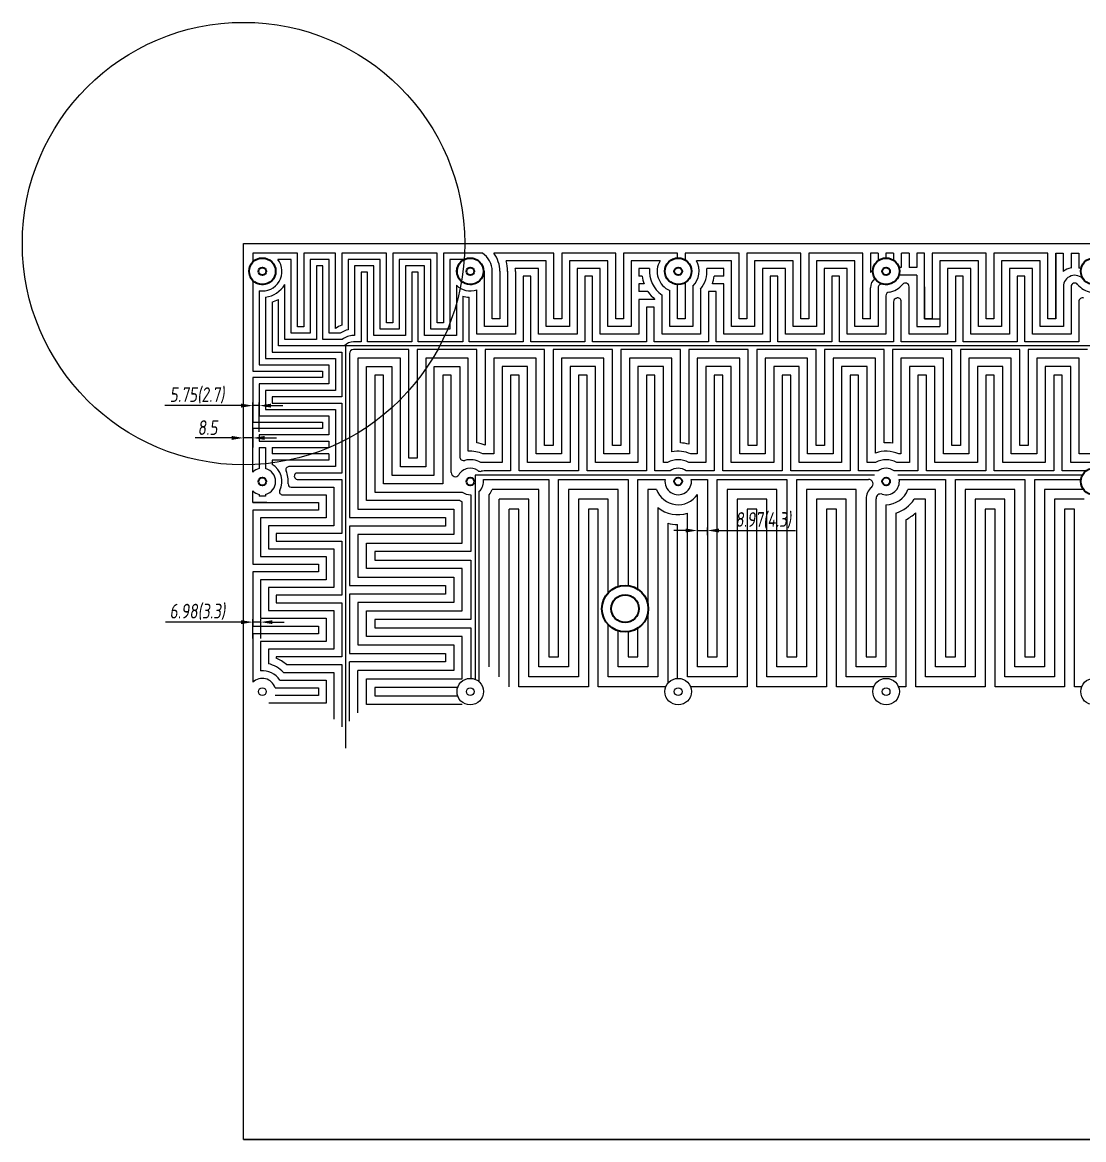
# Model space of a CAD drawing. Header units: millimetres. Extents: x -5937 to 68925, y -3068 to 5300.
# Drawn here: x 43315 to 44275, y 652 to 1662 of the extents above; entities that cross this region are included whole.
import ezdxf

# ---------------------------------------------------------------- set-up
doc = ezdxf.new("R2010")
doc.units = ezdxf.units.MM
doc.header["$LTSCALE"] = 7
doc.header["$PDSIZE"] = -1
doc.layers.add('dim', color=84, linetype='Continuous', lineweight=13)
doc.layers.add('参照', color=6, linetype='Continuous', lineweight=9)
doc.layers.add('发热分区', color=20, linetype='Continuous')
doc.styles.add('斜仿宋', font='tssdeng.shx', dxfattribs={"width": 0.8, "oblique": 8, "bigfont": 'tssdchn.shx'})
doc.dimstyles.new('YanXiu', dxfattribs={"dimtxt": 22.5778, "dimasz": 22.5778, "dimexe": 11.2889, "dimexo": 5.64445, "dimgap": 5.64445, "dimtad": 1, "dimtoh": 1, "dimzin": 9, "dimdsep": 46, "dimtxsty": '斜仿宋', "dimcen": 22.5778, "dimazin": 2, "dimtfac": 1, "dimtmove": 0, "dimatfit": 3, "dimfxl": 1, "dimarcsym": 1})

# ---------------------------------------------------------------- blocks, each defined once
blk = doc.blocks.new('*D68')
at = {"layer": 'Defpoints', "color": 0}
for p in [(43514.9, 1286.4), (43514.9, 1271.9), (43523.4, 1271.9)]:
    blk.add_point(p, dxfattribs=at)
at = {"layer": 'dim', "color": 0, "lineweight": -2}
for p, q in [((43504.2, 1286.4), (43471.2, 1286.4)), ((43514.9, 1274.6), (43514.9, 1289.1)), ((43523.4, 1286.4), (43514.9, 1286.4)), ((43523.4, 1274.6), (43523.4, 1289.1)), ((43534, 1286.4), (43544.7, 1286.4))]:
    blk.add_line(p, q, dxfattribs=at)
at = {"layer": 'dim', "color": 0}
for points in [[(43504.2, 1284.6), (43504.2, 1288.2), (43514.9, 1286.4)], [(43534, 1288.2), (43534, 1284.6), (43523.4, 1286.4)]]:
    blk.add_solid(points, dxfattribs=at)
at = {"layer": 'dim', "color": 0, "insert": (43482.4, 1295.7), "char_height": 13.3, "attachment_point": 5, "style": '斜仿宋'}
blk.add_mtext('8.5', dxfattribs=at)
blk = doc.blocks.new('*D67')
at = {"layer": 'Defpoints', "color": 0}
for p in [(43523.4, 1315.6), (43523.4, 1289.2), (43529.1, 1289.2)]:
    blk.add_point(p, dxfattribs=at)
at = {"layer": 'dim', "color": 0, "lineweight": -2}
for p, q in [((43512.7, 1315.6), (43443.7, 1315.6)), ((43523.4, 1291.8), (43523.4, 1318.3)), ((43529.1, 1315.6), (43523.4, 1315.6)), ((43529.1, 1291.8), (43529.1, 1318.3)), ((43539.8, 1315.6), (43550.4, 1315.6))]:
    blk.add_line(p, q, dxfattribs=at)
at = {"layer": 'dim', "color": 0}
for points in [[(43512.7, 1313.8), (43512.7, 1317.4), (43523.4, 1315.6)], [(43539.8, 1317.4), (43539.8, 1313.8), (43529.1, 1315.6)]]:
    blk.add_solid(points, dxfattribs=at)
at = {"layer": 'dim', "color": 0, "insert": (43472.9, 1324.9), "char_height": 13.3, "attachment_point": 5, "style": '斜仿宋'}
blk.add_mtext('5.75{\\Ftssdeng.shx,tssdchn.shx;(2.7)}', dxfattribs=at)
blk = doc.blocks.new('*D69')
at = {"layer": 'Defpoints', "color": 0}
for p in [(43934.3, 1202.7), (43925.3, 1195.9), (43934.3, 1195.9)]:
    blk.add_point(p, dxfattribs=at)
at = {"layer": 'dim', "color": 0, "lineweight": -2}
for p, q in [((43914.7, 1202.7), (43904.1, 1202.7)), ((43925.3, 1198.6), (43925.3, 1205.4)), ((43925.3, 1202.7), (43934.3, 1202.7)), ((43934.3, 1198.6), (43934.3, 1205.4)), ((43944.9, 1202.7), (44014, 1202.7))]:
    blk.add_line(p, q, dxfattribs=at)
at = {"layer": 'dim', "color": 0}
for points in [[(43914.7, 1200.9), (43914.7, 1204.5), (43925.3, 1202.7)], [(43944.9, 1204.5), (43944.9, 1200.9), (43934.3, 1202.7)]]:
    blk.add_solid(points, dxfattribs=at)
at = {"layer": 'dim', "color": 0, "insert": (43984.8, 1212), "char_height": 13.3, "attachment_point": 5, "style": '斜仿宋'}
blk.add_mtext('8.97{\\Ftssdeng.shx,tssdchn.shx;(4.3)}', dxfattribs=at)
blk = doc.blocks.new('*D76')
at = {"layer": 'Defpoints', "color": 0}
for p in [(43523.4, 1119.9), (43523.4, 1102.4), (43530.4, 1102.4)]:
    blk.add_point(p, dxfattribs=at)
at = {"layer": 'dim', "color": 0, "lineweight": -2}
for p, q in [((43523.4, 1105), (43523.4, 1122.5)), ((43530.4, 1105), (43530.4, 1122.5)), ((43512.7, 1119.9), (43444.3, 1119.9)), ((43530.4, 1119.9), (43523.4, 1119.9)), ((43541, 1119.9), (43551.6, 1119.9))]:
    blk.add_line(p, q, dxfattribs=at)
at = {"layer": 'dim', "color": 0}
for points in [[(43512.7, 1118.1), (43512.7, 1121.6), (43523.4, 1119.9)], [(43541, 1121.6), (43541, 1118.1), (43530.4, 1119.9)]]:
    blk.add_solid(points, dxfattribs=at)
at = {"layer": 'dim', "color": 0, "insert": (43473.2, 1129.2), "char_height": 13.3, "attachment_point": 5, "style": '斜仿宋'}
blk.add_mtext('6.98(3.3)', dxfattribs=at)

msp = doc.modelspace()

# ---------------------------------------------------------------- linework, layer by layer
for p, q in [((43514.89, 652.013), (43514.89, 1462.09)), ((43514.89, 1462.013), (44864.89, 1462.013)), ((44772.634, 1369.757), (43607.146, 1369.757)), ((43607.146, 1369.757), (43607.146, 1005.818)), ((44085.32, 1252.694), (43724.209, 1252.694)), ((43724.209, 1252.694), (43724.209, 1068.197)), ((44273.32, 1252.694), (44106.46, 1252.694)), ((43514.89, 652.09), (44864.89, 652.09)), ((44864.89, 652.013), (43514.89, 652.013))]:
    msp.add_line(p, q)
at = {"linetype": 'Continuous', "lineweight": 35}
for centre in [(43531.89, 1437.013), (43719.89, 1437.013), (43907.89, 1437.013), (44095.89, 1437.013), (44283.89, 1437.013), (44283.89, 1247.013)]:
    msp.add_circle(centre, 12, dxfattribs=at)
at = {"color": 7, "linetype": 'Continuous', "lineweight": 35}
for centre, radius in [((43531.89, 1437.013), 3.5), ((43719.89, 1437.013), 3.5), ((43907.89, 1437.013), 3.5), ((44095.89, 1437.013), 3.5), ((43531.89, 1247.013), 3.5), ((43719.89, 1247.013), 3.5), ((43907.89, 1247.013), 3.5), ((44095.89, 1247.013), 3.5), ((43859.89, 1132.013), 21)]:
    msp.add_circle(centre, radius, dxfattribs=at)
at = {"color": 20, "linetype": 'Continuous', "lineweight": 35}
msp.add_circle((43859.89, 1132.013), 12.5, dxfattribs=at)
for centre, radius in [((43719.89, 1057.013), 11.99), ((43907.89, 1057.013), 11.99), ((44095.89, 1057.013), 11.99), ((44283.89, 1057.013), 11.99), ((43531.89, 1057.013), 3.49), ((43719.89, 1057.013), 3.49), ((43907.89, 1057.013), 3.49), ((44095.89, 1057.013), 3.49)]:
    msp.add_circle(centre, radius)
at = {"layer": '参照', "color": 1}
for p, q in [((43563.622, 1453.513), (43523.39, 1453.513)), ((43523.39, 1453.513), (43523.39, 1445.483)), ((43563.622, 1386.876), (43563.622, 1453.513)), ((43598.107, 1453.513), (43569.37, 1453.513)), ((43569.37, 1453.513), (43569.37, 1386.876)), ((43598.107, 1385.262), (43598.107, 1453.513)), ((43644.087, 1453.513), (43603.854, 1453.513)), ((43603.854, 1453.513), (43603.854, 1388.424)), ((43644.087, 1390.489), (43644.087, 1453.513)), ((43690.066, 1453.513), (43649.834, 1453.513)), ((43649.834, 1453.513), (43649.834, 1390.489)), ((43690.066, 1390.489), (43690.066, 1453.513)), ((43730.953, 1453.513), (43695.814, 1453.513)), ((43695.814, 1453.513), (43695.814, 1390.489)), ((43795.573, 1453.513), (43741.06, 1453.513)), ((43795.573, 1394.184), (43795.573, 1453.513)), ((43851.406, 1453.513), (43802.552, 1453.513)), ((43802.552, 1453.513), (43802.552, 1394.184)), ((43851.406, 1394.184), (43851.406, 1453.513)), ((43907.238, 1453.513), (43858.385, 1453.513)), ((43858.385, 1453.513), (43858.385, 1394.184)), ((43907.238, 1448.995), (43907.238, 1453.513)), ((43963.071, 1453.513), (43914.217, 1453.513)), ((43914.217, 1453.513), (43914.217, 1447.209)), ((43963.071, 1394.184), (43963.071, 1453.513)), ((44018.903, 1453.513), (43970.05, 1453.513)), ((43970.05, 1453.513), (43970.05, 1394.184)), ((44018.903, 1394.184), (44018.903, 1453.513)), ((44074.736, 1453.513), (44025.882, 1453.513)), ((44025.882, 1453.513), (44025.882, 1394.184)), ((44074.736, 1394.184), (44074.736, 1453.513)), ((44081.715, 1453.513), (44081.715, 1436.08)), ((44088.694, 1453.513), (44081.715, 1453.513)), ((44088.694, 1453.513), (44088.694, 1446.616)), ((44095.673, 1453.513), (44095.673, 1449.011)), ((44102.652, 1453.513), (44095.673, 1453.513)), ((44102.652, 1453.513), (44102.652, 1446.926)), ((44102.652, 1453.513), (44102.652, 1449.011)), ((44109.631, 1453.513), (44109.631, 1446.926)), ((44109.631, 1453.513), (44109.631, 1440.453)), ((44116.708, 1453.513), (44109.729, 1453.513)), ((44116.708, 1453.513), (44116.708, 1446.926)), ((44116.708, 1453.513), (44116.708, 1440.453)), ((44130.568, 1453.513), (44123.687, 1453.513)), ((44123.687, 1453.513), (44123.687, 1446.926)), ((44123.687, 1453.513), (44123.687, 1440.453)), ((44130.568, 1394.184), (44130.568, 1453.513)), ((44186.4, 1453.513), (44137.547, 1453.513)), ((44137.547, 1453.513), (44137.547, 1394.184)), ((44186.4, 1394.184), (44186.4, 1453.513)), ((44242.233, 1453.513), (44193.38, 1453.513)), ((44193.38, 1453.513), (44193.38, 1394.184)), ((44242.233, 1394.184), (44242.233, 1453.513)), ((44249.212, 1453.513), (44249.212, 1394.184)), ((44249.212, 1394.184), (44249.212, 1453.513)), ((44249.212, 1453.513), (44256.093, 1453.513)), ((44256.093, 1453.513), (44256.093, 1446.926)), ((44256.093, 1453.513), (44256.093, 1436.913)), ((44263.072, 1453.513), (44270.051, 1453.513)), ((44263.072, 1453.513), (44263.072, 1446.926)), ((44263.072, 1453.513), (44263.072, 1439.985)), ((44270.149, 1453.513), (44270.149, 1446.926)), ((44270.149, 1453.513), (44270.149, 1439.985)), ((43739.741, 1394.184), (43739.741, 1437.013)), ((43746.72, 1437.006), (43746.72, 1394.184)), ((44109.631, 1440.453), (44107.386, 1440.453)), ((44123.687, 1440.453), (44116.708, 1440.453)), ((43523.39, 1428.542), (43523.39, 1346.644)), ((43907.238, 1394.184), (43907.238, 1425.031)), ((43914.217, 1426.816), (43914.217, 1394.184)), ((44081.715, 1394.184), (44081.715, 1422.217)), ((44130.568, 1423.124), (44130.568, 1394.184)), ((43746.72, 1394.184), (43739.741, 1394.184)), ((43802.552, 1394.184), (43795.573, 1394.184)), ((43858.385, 1394.184), (43851.406, 1394.184)), ((43914.217, 1394.184), (43907.238, 1394.184)), ((43970.05, 1394.184), (43963.071, 1394.184)), ((44025.882, 1394.184), (44018.903, 1394.184)), ((44081.715, 1394.184), (44074.736, 1394.184)), ((44137.547, 1394.184), (44130.568, 1394.184)), ((44130.568, 1394.184), (44144.526, 1394.184)), ((44193.38, 1394.184), (44186.4, 1394.184)), ((44249.212, 1394.184), (44242.233, 1394.184)), ((43569.37, 1386.876), (43563.622, 1386.876)), ((43649.834, 1390.489), (43644.087, 1390.489)), ((43695.814, 1390.489), (43690.066, 1390.489)), ((43664.341, 1366.268), (43614.335, 1366.268)), ((43664.341, 1268.038), (43664.341, 1366.268)), ((43725.719, 1366.268), (43672.013, 1366.268)), ((43672.013, 1366.268), (43672.013, 1268.038)), ((43725.719, 1281.896), (43725.719, 1366.268)), ((43787.097, 1366.268), (43733.391, 1366.268)), ((43733.391, 1366.268), (43733.391, 1279.701)), ((43787.097, 1279.547), (43787.097, 1366.268)), ((43848.475, 1366.268), (43794.769, 1366.268)), ((43794.769, 1366.268), (43794.769, 1279.547)), ((43848.475, 1279.547), (43848.475, 1366.268)), ((43909.853, 1366.268), (43856.147, 1366.268)), ((43856.147, 1366.268), (43856.147, 1279.547)), ((43909.853, 1281.968), (43909.853, 1366.268)), ((43971.231, 1366.268), (43917.525, 1366.268)), ((43917.525, 1366.268), (43917.525, 1280.671)), ((43971.231, 1279.547), (43971.231, 1366.268)), ((44032.609, 1366.268), (43978.903, 1366.268)), ((43978.903, 1366.268), (43978.903, 1279.547)), ((44032.609, 1279.547), (44032.609, 1366.268)), ((44093.987, 1366.268), (44040.281, 1366.268)), ((44040.281, 1366.268), (44040.281, 1279.547)), ((44093.987, 1281.978), (44093.987, 1366.268)), ((44155.365, 1366.268), (44101.659, 1366.268)), ((44101.659, 1366.268), (44101.659, 1281.551)), ((44155.365, 1279.547), (44155.365, 1366.268)), ((44216.743, 1366.268), (44163.037, 1366.268)), ((44163.037, 1366.268), (44163.037, 1279.547)), ((44216.743, 1279.547), (44216.743, 1366.268)), ((44278.121, 1366.268), (44224.415, 1366.268)), ((44224.415, 1366.268), (44224.415, 1279.547)), ((43610.635, 1362.568), (43610.635, 1214.333)), ((43523.39, 1346.644), (43586.414, 1346.644)), ((43586.414, 1346.644), (43586.414, 1340.896)), ((43586.414, 1340.896), (43523.39, 1340.896)), ((43523.39, 1340.896), (43523.39, 1300.664)), ((43523.39, 1255.483), (43523.39, 1303.6)), ((43523.39, 1300.664), (43586.414, 1300.664)), ((43586.414, 1294.917), (43523.39, 1294.917)), ((43523.39, 1294.917), (43523.39, 1277.674)), ((43586.414, 1300.664), (43586.414, 1294.917)), ((43529.137, 1277.674), (43534.885, 1277.674)), ((43529.137, 1277.674), (43529.137, 1258.693)), ((43534.885, 1277.674), (43534.885, 1258.633)), ((43794.769, 1279.547), (43787.097, 1279.547)), ((43856.147, 1279.547), (43848.475, 1279.547)), ((43978.903, 1279.547), (43971.231, 1279.547)), ((44040.281, 1279.547), (44032.609, 1279.547)), ((44163.037, 1279.547), (44155.365, 1279.547)), ((44224.415, 1279.547), (44216.743, 1279.547)), ((43523.39, 1255.483), (43523.39, 1271.927)), ((43672.013, 1268.038), (43664.341, 1268.038)), ((43731.747, 1248.858), (43790.82, 1248.858)), ((43790.82, 1248.858), (43790.82, 1088.4)), ((43799.788, 1088.4), (43799.788, 1248.858)), ((43799.788, 1248.858), (43862.563, 1248.858)), ((43862.563, 1248.858), (43862.563, 1152.842)), ((43871.531, 1149.491), (43871.531, 1248.858)), ((43871.531, 1248.858), (43896.033, 1248.858)), ((43919.747, 1248.858), (43934.306, 1248.858)), ((43934.306, 1248.858), (43934.306, 1088.4)), ((43943.274, 1088.4), (43943.274, 1248.858)), ((43943.274, 1248.858), (44006.049, 1248.858)), ((44006.049, 1248.858), (44006.049, 1088.4)), ((44015.017, 1088.4), (44015.017, 1248.858)), ((44015.017, 1248.858), (44079.97, 1248.858)), ((44107.747, 1248.858), (44149.535, 1248.858)), ((44149.535, 1248.858), (44149.535, 1088.4)), ((44158.502, 1088.4), (44158.502, 1248.858)), ((44158.502, 1248.858), (44221.278, 1248.858)), ((44221.278, 1248.858), (44221.278, 1088.4)), ((44230.245, 1088.4), (44230.245, 1248.858)), ((44230.245, 1248.858), (44272.033, 1248.858)), ((43523.39, 1228), (43523.39, 1238.542)), ((43529.137, 1235.333), (43529.137, 1233.747)), ((43534.885, 1233.747), (43529.137, 1233.747)), ((43534.885, 1235.393), (43534.885, 1233.747)), ((43728.045, 1065.802), (43728.045, 1238.21)), ((43523.39, 1228), (43582.719, 1228)), ((43536.076, 1228), (43523.39, 1228)), ((43582.719, 1228), (43582.719, 1221.021)), ((44077.792, 1231.207), (44077.792, 1088.4)), ((44086.76, 1088.4), (44086.76, 1231.445)), ((43582.719, 1221.021), (43523.39, 1221.021)), ((43523.39, 1221.021), (43523.39, 1172.167)), ((43610.635, 1214.333), (43697.356, 1214.333)), ((43697.356, 1214.333), (43697.356, 1206.66)), ((43697.356, 1206.66), (43610.635, 1206.66)), ((43610.635, 1206.66), (43610.635, 1152.955)), ((43523.39, 1172.167), (43582.719, 1172.167)), ((43582.719, 1172.167), (43582.719, 1165.188)), ((43582.719, 1165.188), (43523.39, 1165.188)), ((43523.39, 1165.188), (43523.39, 1116.335)), ((43610.635, 1152.955), (43697.356, 1152.955)), ((43697.356, 1152.955), (43697.356, 1145.282)), ((43697.356, 1145.282), (43610.635, 1145.282)), ((43610.635, 1145.282), (43610.635, 1091.577)), ((43523.39, 1116.335), (43582.719, 1116.335)), ((43582.719, 1116.335), (43582.719, 1109.356)), ((43862.563, 1111.184), (43862.563, 1088.4)), ((43871.531, 1088.4), (43871.531, 1114.534)), ((43523.39, 1109.356), (43523.39, 1065.468)), ((43582.719, 1109.356), (43523.39, 1109.356)), ((43610.635, 1091.577), (43697.356, 1091.577)), ((43697.356, 1091.577), (43697.356, 1083.904)), ((43697.356, 1083.904), (43610.635, 1083.904)), ((43610.635, 1030.199), (43610.635, 1083.904)), ((43790.82, 1088.4), (43799.788, 1088.4)), ((43862.563, 1088.4), (43871.531, 1088.4)), ((43934.306, 1088.4), (43943.274, 1088.4)), ((44006.049, 1088.4), (44015.017, 1088.4)), ((44077.792, 1088.4), (44086.76, 1088.4)), ((44149.535, 1088.4), (44158.502, 1088.4)), ((44221.278, 1088.4), (44230.245, 1088.4)), ((43543.36, 1060.502), (43582.719, 1060.502)), ((43582.719, 1053.601), (43543.384, 1053.601)), ((43582.719, 1060.502), (43582.719, 1053.601))]:
    msp.add_line(p, q, dxfattribs=at)
at = {"layer": '参照', "color": 2}
for p, q in [((43557.875, 1447.765), (43546.009, 1447.765)), ((43557.875, 1381.128), (43557.875, 1447.765)), ((43592.359, 1447.765), (43575.117, 1447.765)), ((43575.117, 1447.765), (43575.117, 1381.128)), ((43592.359, 1381.128), (43592.359, 1447.765)), ((43638.339, 1447.765), (43609.602, 1447.765)), ((43609.602, 1447.765), (43609.602, 1384.216)), ((43638.339, 1384.742), (43638.339, 1447.765)), ((43684.319, 1447.765), (43655.582, 1447.765)), ((43655.582, 1447.765), (43655.582, 1384.742)), ((43684.319, 1384.742), (43684.319, 1447.765)), ((43714.562, 1447.765), (43701.561, 1447.765)), ((43701.561, 1447.765), (43701.561, 1384.742)), ((43788.594, 1446.534), (43752.336, 1446.534)), ((43788.594, 1387.205), (43788.594, 1446.534)), ((43844.427, 1446.534), (43809.531, 1446.534)), ((43809.531, 1446.534), (43809.531, 1387.205)), ((43844.427, 1387.205), (43844.427, 1446.534)), ((43891.472, 1446.534), (43865.364, 1446.534)), ((43865.364, 1446.534), (43865.364, 1387.205)), ((43956.092, 1446.534), (43924.308, 1446.534)), ((43956.092, 1387.205), (43956.092, 1446.534)), ((44011.924, 1446.534), (43977.029, 1446.534)), ((43977.029, 1446.534), (43977.029, 1387.205)), ((44011.924, 1387.205), (44011.924, 1446.534)), ((44032.861, 1446.534), (44032.861, 1387.205)), ((44067.756, 1446.534), (44032.861, 1446.534)), ((44067.756, 1387.205), (44067.756, 1446.534)), ((44179.421, 1446.534), (44144.526, 1446.534)), ((44144.526, 1446.534), (44144.526, 1387.205)), ((44179.421, 1387.205), (44179.421, 1446.534)), ((44235.254, 1446.534), (44200.359, 1446.534)), ((44200.359, 1446.534), (44200.359, 1387.205)), ((44235.254, 1387.205), (44235.254, 1446.534)), ((43731.89, 1437.013), (43732.762, 1437.013)), ((43732.762, 1387.205), (43732.762, 1437.013)), ((43753.699, 1436.999), (43753.699, 1387.205)), ((44123.589, 1433.572), (44107.386, 1433.572)), ((44123.589, 1433.572), (44123.589, 1387.205)), ((43529.137, 1419.48), (43529.137, 1352.391)), ((43900.259, 1387.205), (43900.259, 1419.635)), ((43921.196, 1423.48), (43921.196, 1387.205)), ((44088.694, 1422.217), (44088.694, 1387.205)), ((44256.191, 1423.124), (44256.191, 1387.205)), ((43655.582, 1384.742), (43638.339, 1384.742)), ((43701.561, 1384.742), (43684.319, 1384.742)), ((43753.699, 1387.205), (43732.762, 1387.205)), ((43809.531, 1387.205), (43788.594, 1387.205)), ((43865.364, 1387.205), (43844.427, 1387.205)), ((43921.196, 1387.205), (43900.259, 1387.205)), ((43977.029, 1387.205), (43956.092, 1387.205)), ((44032.861, 1387.205), (44011.924, 1387.205)), ((44088.694, 1387.205), (44067.756, 1387.205)), ((44123.589, 1387.205), (44144.526, 1387.205)), ((44200.359, 1387.205), (44179.421, 1387.205)), ((44256.191, 1387.205), (44235.254, 1387.205)), ((43575.117, 1381.128), (43557.875, 1381.128)), ((43602.228, 1381.128), (43592.359, 1381.128)), ((43656.669, 1358.595), (43618.307, 1358.595)), ((43618.307, 1358.595), (43618.307, 1222.005)), ((43656.669, 1260.366), (43656.669, 1358.595)), ((43718.047, 1358.595), (43679.685, 1358.595)), ((43679.685, 1358.595), (43679.685, 1260.366)), ((43718.047, 1274.295), (43718.047, 1358.595)), ((43779.425, 1358.595), (43741.063, 1358.595)), ((43741.063, 1358.595), (43741.063, 1271.875)), ((43779.425, 1271.875), (43779.425, 1358.595)), ((43840.803, 1358.595), (43802.441, 1358.595)), ((43802.441, 1358.595), (43802.441, 1271.875)), ((43840.803, 1271.875), (43840.803, 1358.595)), ((43902.181, 1358.595), (43863.819, 1358.595)), ((43863.819, 1358.595), (43863.819, 1271.875)), ((43902.181, 1273.75), (43902.181, 1358.595)), ((43963.559, 1358.595), (43925.197, 1358.595)), ((43925.197, 1358.595), (43925.197, 1271.875)), ((43963.559, 1271.875), (43963.559, 1358.595)), ((44024.937, 1358.595), (43986.575, 1358.595)), ((43986.575, 1358.595), (43986.575, 1271.875)), ((44024.937, 1271.875), (44024.937, 1358.595)), ((44086.315, 1358.595), (44047.953, 1358.595)), ((44047.953, 1358.595), (44047.953, 1271.875)), ((44086.315, 1272.626), (44086.315, 1358.595)), ((44147.693, 1358.595), (44109.331, 1358.595)), ((44109.331, 1358.595), (44109.331, 1271.875)), ((44147.693, 1271.875), (44147.693, 1358.595)), ((44209.071, 1358.595), (44170.709, 1358.595)), ((44170.709, 1358.595), (44170.709, 1271.875)), ((44209.071, 1271.875), (44209.071, 1358.595)), ((44270.449, 1358.595), (44232.087, 1358.595)), ((44232.087, 1358.595), (44232.087, 1271.875)), ((44270.449, 1271.875), (44270.449, 1358.595)), ((43529.137, 1352.391), (43592.161, 1352.391)), ((43592.161, 1352.391), (43592.161, 1335.149)), ((43592.161, 1335.149), (43529.137, 1335.149)), ((43529.137, 1335.149), (43529.137, 1306.411)), ((43529.137, 1306.411), (43592.161, 1306.411)), ((43592.161, 1306.411), (43592.161, 1289.169)), ((43592.161, 1289.169), (43529.137, 1289.169)), ((43529.137, 1289.169), (43529.137, 1283.422)), ((43529.137, 1283.422), (43592.161, 1283.422)), ((43592.161, 1283.422), (43592.161, 1277.674)), ((43540.632, 1277.674), (43592.161, 1277.674)), ((43540.632, 1277.674), (43540.632, 1271.927)), ((43592.161, 1271.927), (43540.632, 1271.927)), ((43592.161, 1266.179), (43540.632, 1266.179)), ((43540.632, 1266.179), (43540.632, 1262.461)), ((43592.161, 1271.927), (43592.161, 1266.179)), ((43741.063, 1271.875), (43731.275, 1271.875)), ((43802.441, 1271.875), (43779.425, 1271.875)), ((43863.819, 1271.875), (43840.803, 1271.875)), ((43925.197, 1271.875), (43919.264, 1271.875)), ((43986.575, 1271.875), (43963.559, 1271.875)), ((44047.953, 1271.875), (44024.937, 1271.875)), ((44109.331, 1271.875), (44107.275, 1271.875)), ((44170.709, 1271.875), (44147.693, 1271.875)), ((44232.087, 1271.875), (44209.071, 1271.875)), ((44293.465, 1271.875), (44270.449, 1271.875)), ((43679.685, 1260.366), (43656.669, 1260.366)), ((43550.086, 1234.979), (43589.698, 1234.979)), ((43589.698, 1234.979), (43589.698, 1214.042)), ((43737.013, 1079.432), (43737.013, 1234.907)), ((43781.852, 1239.89), (43739.613, 1239.89)), ((43781.852, 1079.432), (43781.852, 1239.89)), ((43853.595, 1239.89), (43808.756, 1239.89)), ((43808.756, 1239.89), (43808.756, 1079.432)), ((43853.595, 1152.047), (43853.595, 1239.89)), ((43888.167, 1239.89), (43880.499, 1239.89)), ((43880.499, 1239.89), (43880.499, 1136.048)), ((43925.338, 1079.432), (43925.338, 1235.381)), ((43997.081, 1239.89), (43952.242, 1239.89)), ((43952.242, 1239.89), (43952.242, 1079.432)), ((43997.081, 1079.432), (43997.081, 1239.89)), ((44068.824, 1239.89), (44023.985, 1239.89)), ((44023.985, 1239.89), (44023.985, 1079.432)), ((44068.824, 1079.432), (44068.824, 1239.89)), ((44140.567, 1239.89), (44115.613, 1239.89)), ((44140.567, 1079.432), (44140.567, 1239.89)), ((44212.31, 1239.89), (44167.47, 1239.89)), ((44167.47, 1239.89), (44167.47, 1079.432)), ((44212.31, 1079.432), (44212.31, 1239.89)), ((44274.233, 1239.89), (44239.213, 1239.89)), ((44239.213, 1239.89), (44239.213, 1079.432)), ((44095.727, 1226.043), (44095.727, 1079.432)), ((43589.698, 1214.042), (43530.369, 1214.042)), ((43530.369, 1214.042), (43530.369, 1179.146)), ((43618.307, 1222.005), (43705.028, 1222.005)), ((43705.028, 1222.005), (43705.028, 1198.988)), ((43705.028, 1198.988), (43618.307, 1198.988)), ((43618.307, 1198.988), (43618.307, 1160.627)), ((43530.369, 1179.146), (43589.698, 1179.146)), ((43589.698, 1179.146), (43589.698, 1158.209)), ((43589.698, 1158.209), (43530.369, 1158.209)), ((43530.369, 1158.209), (43530.369, 1123.314)), ((43618.307, 1160.627), (43705.028, 1160.627)), ((43705.028, 1160.627), (43705.028, 1137.61)), ((43705.028, 1137.61), (43618.307, 1137.61)), ((43618.307, 1137.61), (43618.307, 1099.249)), ((43530.369, 1123.314), (43589.698, 1123.314)), ((43589.698, 1123.314), (43589.698, 1102.377)), ((43880.499, 1127.978), (43880.499, 1079.432)), ((43853.595, 1079.432), (43853.595, 1111.978)), ((43530.369, 1102.377), (43530.369, 1075.841)), ((43589.698, 1102.377), (43530.369, 1102.377)), ((43618.307, 1099.249), (43705.028, 1099.249)), ((43705.028, 1099.249), (43705.028, 1076.232)), ((43705.028, 1076.232), (43618.307, 1076.232)), ((43618.307, 1037.871), (43618.307, 1076.232)), ((43808.756, 1079.432), (43781.852, 1079.432)), ((43880.499, 1079.432), (43853.595, 1079.432)), ((43952.242, 1079.432), (43925.338, 1079.432)), ((44023.985, 1079.432), (43997.081, 1079.432)), ((44095.727, 1079.432), (44068.824, 1079.432)), ((44167.47, 1079.432), (44140.567, 1079.432)), ((44239.213, 1079.432), (44212.31, 1079.432)), ((43547.613, 1067.481), (43589.698, 1067.481)), ((43589.698, 1067.481), (43589.698, 1046.544))]:
    msp.add_line(p, q, dxfattribs=at)
at = {"layer": '参照', "color": 3}
for p, q in [((43586.612, 1442.018), (43580.865, 1442.018)), ((43580.865, 1442.018), (43580.865, 1375.381)), ((43586.612, 1375.381), (43586.612, 1442.018)), ((43632.592, 1442.018), (43615.349, 1442.018)), ((43615.349, 1442.018), (43615.349, 1378.994)), ((43632.592, 1378.994), (43632.592, 1442.018)), ((43678.571, 1442.018), (43661.329, 1442.018)), ((43661.329, 1442.018), (43661.329, 1378.994)), ((43678.571, 1378.994), (43678.571, 1442.018)), ((43781.615, 1439.555), (43760.6, 1439.555)), ((43760.678, 1436.992), (43760.678, 1380.226)), ((43781.615, 1380.226), (43781.615, 1439.555)), ((43837.448, 1439.555), (43816.51, 1439.555)), ((43816.51, 1439.555), (43816.51, 1380.226)), ((43837.448, 1380.226), (43837.448, 1439.555)), ((43882.057, 1439.555), (43872.343, 1439.555)), ((43872.343, 1439.555), (43872.343, 1432.576)), ((43949.112, 1439.555), (43933.723, 1439.555)), ((43949.112, 1432.576), (43949.112, 1439.555)), ((44004.945, 1439.555), (43984.008, 1439.555)), ((43984.008, 1439.555), (43984.008, 1380.226)), ((44004.945, 1380.226), (44004.945, 1439.555)), ((44039.84, 1439.555), (44039.84, 1380.226)), ((44060.777, 1439.555), (44039.84, 1439.555)), ((44060.777, 1380.226), (44060.777, 1439.555)), ((44172.442, 1439.555), (44151.505, 1439.555)), ((44151.505, 1439.555), (44151.505, 1380.226)), ((44172.442, 1380.226), (44172.442, 1439.555)), ((44228.275, 1439.555), (44207.338, 1439.555)), ((44207.338, 1439.555), (44207.338, 1380.226)), ((44228.275, 1380.226), (44228.275, 1439.555)), ((43552.127, 1375.381), (43552.127, 1425.077)), ((43707.309, 1424.488), (43707.309, 1378.994)), ((43875.252, 1432.576), (43872.343, 1432.576)), ((43872.343, 1425.597), (43872.343, 1418.618)), ((43876.994, 1425.597), (43872.343, 1425.597)), ((43884.682, 1425.597), (43884.577, 1425.597)), ((43949.112, 1425.597), (43938.785, 1425.597)), ((43949.112, 1432.576), (43940.527, 1432.576)), ((43949.112, 1380.226), (43949.112, 1425.597)), ((43725.783, 1380.226), (43725.783, 1420.271)), ((43880.568, 1418.618), (43872.343, 1418.618)), ((43893.28, 1380.226), (43893.28, 1415.556)), ((43928.175, 1420.816), (43928.175, 1380.226)), ((44095.673, 1414.948), (44095.673, 1380.226)), ((44116.61, 1380.226), (44116.61, 1423.124)), ((44263.17, 1423.124), (44263.17, 1380.226)), ((43534.885, 1413.71), (43534.885, 1358.139)), ((43872.343, 1411.638), (43872.343, 1380.226)), ((43886.89, 1411.638), (43872.343, 1411.638)), ((43580.865, 1375.381), (43552.127, 1375.381)), ((43604.057, 1375.381), (43586.612, 1375.381)), ((43615.349, 1378.994), (43614.335, 1378.994)), ((43661.329, 1378.994), (43632.592, 1378.994)), ((43707.309, 1378.994), (43678.571, 1378.994)), ((43760.678, 1380.226), (43725.783, 1380.226)), ((43816.51, 1380.226), (43781.615, 1380.226)), ((43872.343, 1380.226), (43837.448, 1380.226)), ((43928.175, 1380.226), (43893.28, 1380.226)), ((43984.008, 1380.226), (43949.112, 1380.226)), ((44039.84, 1380.226), (44004.945, 1380.226)), ((44095.673, 1380.226), (44060.777, 1380.226)), ((44151.505, 1380.226), (44116.61, 1380.226)), ((44207.338, 1380.226), (44172.442, 1380.226)), ((44263.17, 1380.226), (44228.275, 1380.226)), ((43534.885, 1358.139), (43597.909, 1358.139)), ((43597.909, 1358.139), (43597.909, 1329.401)), ((43625.98, 1229.677), (43625.98, 1350.923)), ((43625.98, 1350.923), (43648.996, 1350.923)), ((43648.996, 1350.923), (43648.996, 1252.694)), ((43687.358, 1252.694), (43687.358, 1350.923)), ((43687.358, 1350.923), (43710.374, 1350.923)), ((43710.374, 1350.923), (43710.374, 1269.65)), ((43771.752, 1350.923), (43748.736, 1350.923)), ((43748.736, 1350.923), (43748.736, 1264.202)), ((43771.752, 1264.202), (43771.752, 1350.923)), ((43833.13, 1350.923), (43810.114, 1350.923)), ((43810.114, 1350.923), (43810.114, 1264.202)), ((43833.13, 1264.202), (43833.13, 1350.923)), ((43894.508, 1350.923), (43871.492, 1350.923)), ((43871.492, 1350.923), (43871.492, 1264.202)), ((43894.508, 1264.202), (43894.508, 1350.923)), ((43955.886, 1350.923), (43932.87, 1350.923)), ((43932.87, 1350.923), (43932.87, 1264.202)), ((43955.886, 1264.202), (43955.886, 1350.923)), ((44017.264, 1350.923), (43994.248, 1350.923)), ((43994.248, 1350.923), (43994.248, 1264.202)), ((44017.264, 1264.202), (44017.264, 1350.923)), ((44078.642, 1350.923), (44055.626, 1350.923)), ((44055.626, 1350.923), (44055.626, 1264.202)), ((44078.642, 1264.202), (44078.642, 1350.923)), ((44140.02, 1350.923), (44117.004, 1350.923)), ((44117.004, 1350.923), (44117.004, 1264.202)), ((44140.02, 1264.202), (44140.02, 1350.923)), ((44201.398, 1350.923), (44178.382, 1350.923)), ((44178.382, 1350.923), (44178.382, 1264.202)), ((44201.398, 1264.202), (44201.398, 1350.923)), ((44262.776, 1350.923), (44239.76, 1350.923)), ((44239.76, 1350.923), (44239.76, 1264.202)), ((44262.776, 1264.202), (44262.776, 1350.923)), ((43597.909, 1329.401), (43534.885, 1329.401)), ((43534.885, 1329.401), (43534.885, 1312.159)), ((43534.885, 1312.159), (43597.909, 1312.159)), ((43597.909, 1312.159), (43597.909, 1260.432)), ((43748.736, 1264.202), (43729.457, 1264.202)), ((43810.114, 1264.202), (43771.752, 1264.202)), ((43871.492, 1264.202), (43833.13, 1264.202)), ((43898.328, 1264.202), (43894.508, 1264.202)), ((43932.87, 1264.202), (43917.452, 1264.202)), ((43994.248, 1264.202), (43955.886, 1264.202)), ((44055.626, 1264.202), (44017.264, 1264.202)), ((44086.323, 1264.202), (44078.642, 1264.202)), ((44117.004, 1264.202), (44105.457, 1264.202)), ((44178.382, 1264.202), (44140.02, 1264.202)), ((44239.76, 1264.202), (44201.398, 1264.202)), ((44301.138, 1264.202), (44262.776, 1264.202)), ((43597.909, 1260.432), (43555.797, 1260.432)), ((43648.996, 1252.694), (43687.358, 1252.694)), ((43557.984, 1241.958), (43596.677, 1241.958)), ((43596.677, 1241.958), (43596.677, 1207.063)), ((43710.596, 1229.677), (43625.98, 1229.677)), ((43712.7, 1191.316), (43712.7, 1228.704)), ((43772.884, 1230.922), (43745.981, 1230.922)), ((43745.981, 1070.465), (43745.981, 1230.922)), ((43772.884, 1070.465), (43772.884, 1230.922)), ((43844.627, 1230.922), (43817.724, 1230.922)), ((43817.724, 1230.922), (43817.724, 1070.465)), ((43844.627, 1146.437), (43844.627, 1230.922)), ((43889.467, 1223.412), (43889.467, 1070.465)), ((43988.113, 1230.922), (43961.209, 1230.922)), ((43961.209, 1230.922), (43961.209, 1070.465)), ((43988.113, 1070.465), (43988.113, 1230.922)), ((44059.856, 1230.922), (44032.952, 1230.922)), ((44032.952, 1230.922), (44032.952, 1070.465)), ((44059.856, 1070.465), (44059.856, 1230.922)), ((44131.599, 1230.922), (44121.139, 1230.922)), ((44131.599, 1070.465), (44131.599, 1230.922)), ((44203.342, 1230.922), (44176.438, 1230.922)), ((44176.438, 1230.922), (44176.438, 1070.465)), ((44203.342, 1070.465), (44203.342, 1230.922)), ((44275.085, 1230.922), (44248.181, 1230.922)), ((44248.181, 1230.922), (44248.181, 1070.465)), ((43916.37, 1070.465), (43916.37, 1218.299)), ((44104.695, 1218.397), (44104.695, 1070.465)), ((43596.677, 1207.063), (43537.348, 1207.063)), ((43537.348, 1207.063), (43537.348, 1186.125)), ((43537.348, 1186.125), (43596.677, 1186.125)), ((43596.677, 1186.125), (43596.677, 1151.23)), ((43625.98, 1168.299), (43625.98, 1191.316)), ((43625.98, 1191.316), (43712.7, 1191.316)), ((43712.7, 1168.299), (43625.98, 1168.299)), ((43712.7, 1129.938), (43712.7, 1168.299)), ((43596.677, 1151.23), (43537.348, 1151.23)), ((43537.348, 1151.23), (43537.348, 1130.293)), ((43537.348, 1130.293), (43596.677, 1130.293)), ((43596.677, 1130.293), (43596.677, 1095.398)), ((43625.98, 1106.921), (43625.98, 1129.938)), ((43625.98, 1129.938), (43712.7, 1129.938)), ((43844.627, 1070.465), (43844.627, 1117.589)), ((43712.7, 1106.921), (43625.98, 1106.921)), ((43712.7, 1068.56), (43712.7, 1106.921)), ((43537.348, 1095.398), (43537.348, 1082.218)), ((43596.677, 1095.398), (43537.348, 1095.398)), ((43550.882, 1074.46), (43596.677, 1074.46)), ((43596.677, 1074.46), (43596.677, 1032.193)), ((43625.98, 1045.543), (43625.98, 1068.56)), ((43625.98, 1068.56), (43712.7, 1068.56)), ((43817.724, 1070.465), (43772.884, 1070.465)), ((43889.467, 1070.465), (43844.627, 1070.465)), ((43961.209, 1070.465), (43916.37, 1070.465)), ((44032.952, 1070.465), (43988.113, 1070.465)), ((44104.695, 1070.465), (44059.856, 1070.465)), ((44176.438, 1070.465), (44131.599, 1070.465)), ((44248.181, 1070.465), (44203.342, 1070.465)), ((43712.7, 1045.543), (43625.98, 1045.543))]:
    msp.add_line(p, q, dxfattribs=at)
at = {"layer": '参照'}
for p, q in [((43626.844, 1436.27), (43621.097, 1436.27)), ((43621.097, 1436.27), (43621.097, 1373.247)), ((43626.844, 1373.247), (43626.844, 1436.27)), ((43672.824, 1436.27), (43667.076, 1436.27)), ((43667.076, 1436.27), (43667.076, 1373.247)), ((43672.824, 1373.247), (43672.824, 1436.27)), ((43774.636, 1432.576), (43767.657, 1432.576)), ((43767.657, 1432.576), (43767.657, 1373.247)), ((43774.636, 1373.247), (43774.636, 1432.576)), ((43830.469, 1432.576), (43823.489, 1432.576)), ((43823.489, 1432.576), (43823.489, 1373.247)), ((43830.469, 1373.247), (43830.469, 1432.576)), ((43942.133, 1432.576), (43940.527, 1432.576)), ((43997.966, 1432.576), (43990.987, 1432.576)), ((43990.987, 1432.576), (43990.987, 1373.247)), ((43997.966, 1373.247), (43997.966, 1432.576)), ((44046.819, 1432.576), (44046.819, 1373.247)), ((44053.798, 1432.576), (44046.819, 1432.576)), ((44053.798, 1373.247), (44053.798, 1432.576)), ((44165.463, 1432.576), (44158.484, 1432.576)), ((44158.484, 1432.576), (44158.484, 1373.247)), ((44165.463, 1373.247), (44165.463, 1432.576)), ((44221.296, 1432.576), (44214.317, 1432.576)), ((44214.317, 1432.576), (44214.317, 1373.247)), ((44221.296, 1373.247), (44221.296, 1432.576)), ((43713.056, 1414.533), (43713.056, 1373.247)), ((43935.154, 1418.618), (43935.154, 1373.247)), ((43942.133, 1418.618), (43935.154, 1418.618)), ((43942.133, 1373.247), (43942.133, 1418.618)), ((43540.632, 1409.108), (43540.632, 1363.886)), ((43546.38, 1369.634), (43546.38, 1411.613)), ((43718.804, 1373.247), (43718.804, 1413.543)), ((43879.322, 1404.659), (43879.322, 1373.247)), ((43886.301, 1404.659), (43879.322, 1404.659)), ((43886.301, 1373.247), (43886.301, 1404.659)), ((44102.652, 1409.539), (44102.652, 1373.247)), ((44109.631, 1373.247), (44109.631, 1409.681)), ((44270.149, 1409.681), (44270.149, 1373.247)), ((43540.632, 1363.886), (43603.656, 1363.886)), ((43606.328, 1369.634), (43546.38, 1369.634)), ((43603.656, 1363.886), (43603.656, 1323.654)), ((43621.097, 1373.247), (43614.335, 1373.247)), ((43667.076, 1373.247), (43626.844, 1373.247)), ((43713.056, 1373.247), (43672.824, 1373.247)), ((43767.657, 1373.247), (43718.804, 1373.247)), ((43823.489, 1373.247), (43774.636, 1373.247)), ((43879.322, 1373.247), (43830.469, 1373.247)), ((43935.154, 1373.247), (43886.301, 1373.247)), ((43990.987, 1373.247), (43942.133, 1373.247)), ((44046.819, 1373.247), (43997.966, 1373.247)), ((44102.652, 1373.247), (44053.798, 1373.247)), ((44158.484, 1373.247), (44109.631, 1373.247)), ((44214.317, 1373.247), (44165.463, 1373.247)), ((44270.149, 1373.247), (44221.296, 1373.247)), ((43641.324, 1343.251), (43633.652, 1343.251)), ((43633.652, 1343.251), (43633.652, 1237.349)), ((43641.324, 1245.022), (43641.324, 1343.251)), ((43649.013, 1343.251), (43648.996, 1343.251)), ((43649.013, 1335.579), (43648.996, 1335.579)), ((43702.702, 1343.251), (43695.03, 1343.251)), ((43695.03, 1343.251), (43695.03, 1245.022)), ((43702.702, 1255.048), (43702.702, 1343.251)), ((43764.08, 1343.251), (43756.408, 1343.251)), ((43756.408, 1343.251), (43756.408, 1256.53)), ((43764.08, 1256.53), (43764.08, 1343.251)), ((43825.458, 1343.251), (43817.786, 1343.251)), ((43817.786, 1343.251), (43817.786, 1256.53)), ((43825.458, 1256.53), (43825.458, 1343.251)), ((43886.836, 1343.251), (43879.164, 1343.251)), ((43879.164, 1343.251), (43879.164, 1256.53)), ((43886.836, 1256.53), (43886.836, 1343.251)), ((43948.214, 1343.251), (43940.542, 1343.251)), ((43940.542, 1343.251), (43940.542, 1256.53)), ((43948.214, 1256.53), (43948.214, 1343.251)), ((44009.592, 1343.251), (44001.92, 1343.251)), ((44001.92, 1343.251), (44001.92, 1256.53)), ((44009.592, 1256.53), (44009.592, 1343.251)), ((44070.97, 1343.251), (44063.298, 1343.251)), ((44063.298, 1343.251), (44063.298, 1256.53)), ((44070.97, 1256.53), (44070.97, 1343.251)), ((44132.348, 1343.251), (44124.676, 1343.251)), ((44124.676, 1343.251), (44124.676, 1256.53)), ((44132.348, 1256.53), (44132.348, 1343.251)), ((44193.726, 1343.251), (44186.054, 1343.251)), ((44186.054, 1343.251), (44186.054, 1256.53)), ((44193.726, 1256.53), (44193.726, 1343.251)), ((44255.104, 1343.251), (44247.432, 1343.251)), ((44247.432, 1343.251), (44247.432, 1256.53)), ((44255.104, 1256.53), (44255.104, 1343.251)), ((43603.656, 1323.654), (43540.632, 1323.654)), ((43540.632, 1323.654), (43540.632, 1317.906)), ((43649.013, 1327.906), (43648.996, 1327.906)), ((43540.632, 1317.906), (43603.656, 1317.906)), ((43603.656, 1317.906), (43603.656, 1254.684)), ((43649.013, 1320.234), (43648.996, 1320.234)), ((43649.013, 1312.562), (43648.996, 1312.562)), ((43649.013, 1304.89), (43648.996, 1304.89)), ((43603.656, 1254.684), (43563.451, 1254.684)), ((43756.408, 1256.53), (43732.345, 1256.53)), ((43817.786, 1256.53), (43764.08, 1256.53)), ((43879.164, 1256.53), (43825.458, 1256.53)), ((43900.581, 1256.53), (43886.836, 1256.53)), ((43940.542, 1256.53), (43915.199, 1256.53)), ((44001.92, 1256.53), (43948.214, 1256.53)), ((44063.298, 1256.53), (44009.592, 1256.53)), ((44088.581, 1256.53), (44070.97, 1256.53)), ((44124.676, 1256.53), (44103.199, 1256.53)), ((44186.054, 1256.53), (44132.348, 1256.53)), ((44247.432, 1256.53), (44193.726, 1256.53)), ((44276.581, 1256.53), (44255.104, 1256.53)), ((43563.504, 1248.937), (43603.656, 1248.937)), ((43603.656, 1248.937), (43603.656, 1200.083)), ((43695.03, 1245.022), (43641.324, 1245.022)), ((43633.652, 1237.349), (43712.775, 1237.349)), ((43720.373, 1235.023), (43720.373, 1183.644)), ((43763.916, 1221.954), (43754.949, 1221.954)), ((43754.949, 1061.497), (43754.949, 1221.954)), ((43763.916, 1061.497), (43763.916, 1221.954)), ((43835.659, 1221.954), (43826.691, 1221.954)), ((43826.691, 1221.954), (43826.691, 1061.497)), ((43835.659, 1061.497), (43835.659, 1221.954)), ((43979.145, 1221.954), (43970.177, 1221.954)), ((43970.177, 1221.954), (43970.177, 1061.497)), ((43979.145, 1061.497), (43979.145, 1221.954)), ((44050.888, 1221.954), (44041.92, 1221.954)), ((44041.92, 1221.954), (44041.92, 1061.497)), ((44050.888, 1061.497), (44050.888, 1221.954)), ((44113.663, 1212.399), (44113.663, 1061.497)), ((44122.631, 1061.497), (44122.631, 1218.748)), ((44194.374, 1221.954), (44185.406, 1221.954)), ((44185.406, 1221.954), (44185.406, 1061.497)), ((44194.374, 1061.497), (44194.374, 1221.954)), ((44266.117, 1221.954), (44257.149, 1221.954)), ((44257.149, 1221.954), (44257.149, 1061.497)), ((44266.117, 1061.497), (44266.117, 1221.954)), ((43898.434, 1209.269), (43898.434, 1064.384)), ((43907.402, 1068.992), (43907.402, 1208.106)), ((43603.656, 1200.083), (43544.327, 1200.083)), ((43544.327, 1200.083), (43544.327, 1193.104)), ((43544.327, 1193.104), (43603.656, 1193.104)), ((43603.656, 1193.104), (43603.656, 1144.251)), ((43720.373, 1183.644), (43633.652, 1183.644)), ((43633.652, 1183.644), (43633.652, 1175.971)), ((43633.652, 1175.971), (43720.373, 1175.971)), ((43720.373, 1175.971), (43720.373, 1122.266)), ((43603.656, 1144.251), (43544.327, 1144.251)), ((43544.327, 1144.251), (43544.327, 1137.272)), ((43544.327, 1137.272), (43603.656, 1137.272)), ((43603.656, 1137.272), (43603.656, 1088.419)), ((43720.373, 1122.266), (43633.652, 1122.266)), ((43633.652, 1122.266), (43633.652, 1114.593)), ((43633.652, 1114.593), (43720.373, 1114.593)), ((43720.373, 1114.593), (43720.373, 1068.993)), ((43544.327, 1088.419), (43544.327, 1087.244)), ((43603.656, 1088.419), (43544.327, 1088.419)), ((43553.614, 1081.439), (43603.656, 1081.439)), ((43603.656, 1081.439), (43603.656, 1025.214)), ((43708.544, 1060.888), (43633.652, 1060.888)), ((43633.652, 1060.888), (43633.652, 1053.215)), ((43826.691, 1061.497), (43763.916, 1061.497)), ((43896.771, 1061.497), (43835.659, 1061.497)), ((43970.177, 1061.497), (43919.009, 1061.497)), ((44041.92, 1061.497), (43979.145, 1061.497)), ((44084.771, 1061.497), (44050.888, 1061.497)), ((44113.663, 1061.497), (44107.009, 1061.497)), ((44185.406, 1061.497), (44122.631, 1061.497)), ((44257.149, 1061.497), (44194.374, 1061.497)), ((44272.771, 1061.497), (44266.117, 1061.497)), ((43633.652, 1053.215), (43708.518, 1053.215))]:
    msp.add_line(p, q, dxfattribs=at)
at = {"layer": '参照', "color": 2}
msp.add_lwpolyline([(43589.698, 1046.622), (43537.871, 1046.622)], dxfattribs=at)
at = {"layer": '参照', "color": 1}
for centre, radius, start, end in [((43531.89, 1437.013), 12, 224.900447, 135.099553), ((43719.89, 1437.03), 19.851, 359.943488, 56.131456), ((43719.89, 1437.03), 26.83, 359.943488, 37.903519), ((43907.89, 1437.013), 12, 93.11386, 266.88614), ((43907.89, 1437.013), 12, 301.821034, 58.178966), ((44095.89, 1437.013), 12, 91.037537, 126.848099), ((44095.89, 1437.013), 12, 91.037537, 126.848099), ((44095.89, 1437.013), 12, 16.660705, 55.703146), ((44283.89, 1437.013), 12, 124.296854, 168.400315), ((44091.994, 1422.217), 17.258, 117.974301, 126.55593), ((44095.89, 1437.013), 12, 177.869597, 213.141122), ((44266.47, 1423.124), 17.258, 101.355905, 126.96275), ((44266.47, 1423.124), 17.258, 70.83744, 77.691319), ((44091.994, 1422.217), 10.279, 126.759452, 180), ((43614.335, 1362.568), 27.9, 112.065081, 125.567702), ((43614.335, 1362.568), 3.7, 90, 180), ((43719.89, 1247.013), 35.367, 67.557917, 80.513561), ((43907.89, 1247.013), 35.01, 74.025406, 86.785937), ((44095.89, 1247.013), 35.017, 80.517101, 93.115507), ((43531.89, 1247.013), 12, 103.260537, 135.099553), ((43531.89, 1247.013), 12, 284.452396, 75.547604), ((43719.89, 1247.013), 12, 312.811075, 8.844268), ((43719.89, 1247.013), 12, 312.811075, 8.844268), ((43907.89, 1247.013), 12, 171.155732, 8.844268), ((44079.97, 1244.782), 4.075, 309.742027, 90), ((44095.89, 1247.013), 12, 252.761708, 8.844268), ((43531.89, 1247.013), 12, 224.900447, 256.739463), ((44091.06, 1231.445), 13.27, 129.742027, 181.028062), ((44091.06, 1231.445), 4.3, 72.761708, 180), ((43531.89, 1057.013), 11.99, 16.920715, 135.149783)]:
    msp.add_arc(centre, radius, start, end, dxfattribs=at)
at = {"layer": '参照', "color": 2}
for centre, radius, start, end in [((43531.89, 1437.013), 17.747, 261.07766, 37.291022), ((43719.89, 1437.013), 12, 116.357005, 0), ((43719.89, 1437.03), 33.809, 359.943488, 16.325406), ((43907.89, 1437.013), 18.979, 149.89043, 246.292377), ((43907.89, 1437.013), 18.979, 314.515551, 30.10957), ((44091.994, 1422.217), 3.3, 75.246371, 180), ((44095.89, 1437.013), 12, 255.246371, 343.339295), ((44266.47, 1423.124), 10.279, 38.565593, 180), ((43614.335, 1362.568), 22.16, 102.333056, 123.115224), ((43719.89, 1247.013), 27.344, 65.395642, 93.86534), ((43907.89, 1247.013), 27.34, 65.416237, 102.053681), ((44095.89, 1247.013), 27.344, 65.395642, 110.498057), ((43531.89, 1247.013), 17.75, 332.842904, 60.493148), ((43550.086, 1237.679), 2.7, 152.842904, 270), ((43719.89, 1247.013), 20.97, 324.740002, 340.143253), ((43907.89, 1247.013), 20.97, 199.856747, 326.309482), ((44095.89, 1247.013), 20.97, 269.555775, 340.143253), ((43531.89, 1057.013), 18.89, 33.655667, 94.618363)]:
    msp.add_arc(centre, radius, start, end, dxfattribs=at)
at = {"layer": '参照', "color": 3}
for centre, radius, start, end in [((43719.89, 1437.03), 40.788, 359.943488, 3.548299), ((43907.89, 1437.013), 25.958, 174.380443, 235.748386), ((43907.89, 1437.013), 25.958, 321.394799, 5.619557), ((43531.89, 1437.013), 23.495, 277.32344, 329.468194), ((43719.89, 1437.03), 17.765, 224.910627, 289.372039), ((43907.89, 1437.013), 32.938, 187.741988, 200.279271), ((43907.89, 1437.013), 32.937, 339.720123, 352.257789), ((44095.89, 1437.013), 18.979, 277.953426, 321.434407), ((44113.31, 1423.124), 3.3, 0, 141.434407), ((44266.47, 1423.124), 3.3, 38.565593, 180), ((44283.89, 1437.013), 18.979, 218.565593, 262.046574), ((43907.89, 1437.013), 32.937, 213.951866, 230.388585), ((44098.973, 1414.948), 3.3, 97.953426, 180), ((43614.335, 1362.568), 16.427, 90, 128.735606), ((43714.074, 1269.65), 3.7, 180, 284.407967), ((43719.89, 1247.013), 19.672, 60.902548, 104.407967), ((43907.89, 1247.013), 19.67, 60.914322, 119.085678), ((44095.89, 1247.013), 19.672, 60.902548, 119.126889), ((43555.797, 1257.732), 2.7, 90, 204.149709), ((43531.89, 1247.013), 23.5, 354.84304, 24.149709), ((43557.984, 1244.658), 2.7, 174.84304, 270), ((43719.89, 1247.013), 19.67, 241.802419, 248.56128), ((43907.89, 1247.013), 29.94, 232.022951, 286.453541), ((44095.89, 1247.013), 29.94, 287.103431, 327.490956), ((43531.89, 1057.013), 25.79, 42.573844, 77.781506)]:
    msp.add_arc(centre, radius, start, end, dxfattribs=at)
at = {"layer": '参照'}
for centre, radius, start, end in [((43719.89, 1437.03), 23.512, 253.103207, 267.351688), ((43531.89, 1437.013), 29.242, 287.395281, 299.703238), ((44105.952, 1409.539), 3.3, 110.114459, 180), ((44095.89, 1437.013), 25.958, 290.114459, 290.907011), ((44106.331, 1409.681), 3.3, 0, 110.907011), ((44273.449, 1409.681), 3.3, 69.092989, 180), ((43614.335, 1362.568), 10.679, 90, 138.573377), ((43563.451, 1251.984), 2.7, 90, 188.951821), ((43706.402, 1255.048), 3.7, 180, 329.215459), ((43719.89, 1247.013), 12, 54.865942, 149.215459), ((43728.925, 1259.852), 3.7, 234.865942, 282.603694), ((43732.345, 1244.558), 11.972, 90, 102.603694), ((43907.89, 1247.013), 12, 52.476485, 127.523515), ((44095.89, 1247.013), 12, 52.476485, 127.523515), ((43531.89, 1247.013), 29.25, 8.321575, 8.951821), ((43563.504, 1251.637), 2.7, 188.321575, 270), ((43719.89, 1247.013), 12, 233.192738, 272.305575), ((44095.89, 1247.013), 38.91, 297.179248, 313.413041), ((43907.89, 1247.013), 38.91, 255.935633, 269.281797), ((43531.89, 1057.013), 32.69, 48.351276, 67.637627)]:
    msp.add_arc(centre, radius, start, end, dxfattribs=at)
at = {"layer": '发热分区'}
msp.add_circle((43514.89, 1462.09), 200, dxfattribs=at)

# ---------------------------------------------------------------- dimensions: what is measured, and where the dimension line sits
at = {"layer": 'dim'}
for base, p1, p2, text, override, picture, middle in [((43523.39, 1315.615), (43529.137, 1289.169), (43523.39, 1289.169), '<>{\\Ftssdeng.shx,tssdchn.shx;(2.7)}', {"dimtxt": 13.3, "dimasz": 10.64, "dimexe": 2.65867, "dimexo": 2.65867, "dimgap": 2.65867, "dimtxsty": '斜仿宋'}, '*D67', (43472.903, 1324.924)), ((43934.306, 1202.707), (43925.338, 1195.941), (43934.306, 1195.941), '<>{\\Ftssdeng.shx,tssdchn.shx;(4.3)}', {"dimtxt": 13.3, "dimasz": 10.64, "dimexe": 2.65867, "dimexo": 2.65867, "dimgap": 2.65867, "dimtxsty": '斜仿宋'}, '*D69', (43984.793, 1212.016)), ((43523.39, 1119.851), (43530.369, 1102.377), (43523.39, 1102.377), '<>(3.3)', {"dimtxt": 13.3, "dimasz": 10.64, "dimexe": 2.65867, "dimexo": 2.65867, "dimgap": 2.65867}, '*D76', (43473.193, 1129.16))]:
    dim = msp.add_linear_dim(base=base, p1=p1, p2=p2, text=text, dimstyle='YanXiu', override=override, dxfattribs=at)
    dim.commit()
    dim.dimension.update_dxf_attribs({"geometry": picture, "text_midpoint": middle})
dim = msp.add_linear_dim(base=(43514.89, 1286.401), p1=(43523.39, 1271.927), p2=(43514.89, 1271.927), dimstyle='YanXiu', override={"dimtxt": 13.3, "dimasz": 10.64, "dimexe": 2.65867, "dimexo": 2.65867, "dimgap": 2.65867, "dimtxsty": '斜仿宋'}, dxfattribs=at)
dim.commit()
dim.dimension.update_dxf_attribs({"geometry": '*D68', "text_midpoint": (43482.404, 1295.709)})

doc.saveas('drawing.dxf')
